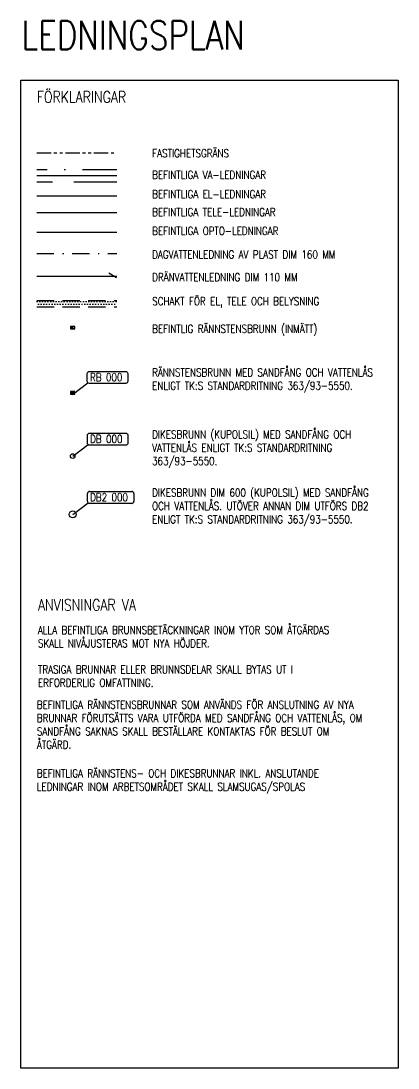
# Model space of a CAD drawing. Header units: metres. Extents: x 148031 to 148802, y 6395342 to 6395682.
# Drawn here: x 148768.6 to 148801.6, y 6395559.6 to 6395651.2 of the extents above; entities that cross this region are included whole.
import ezdxf

# ---------------------------------------------------------------- set-up
doc = ezdxf.new("R2010")
doc.units = ezdxf.units.M
for name, pattern in [('DASHDOT', [1, 0.5, -0.25, 0, -0.25]), ('HIDDEN', [0.375, 0.25, -0.125]), ('HIDDEN2', [0.1875, 0.125, -0.0625]), ('PHANTOM', [2.5, 1.25, -0.25, 0.25, -0.25, 0.25, -0.25])]:
    doc.linetypes.add(name, pattern=pattern)
for name, color, linetype in [('M-BEF-BRUNNAR-INMÄTT', 4, 'Continuous'), ('M-BEF-EL', 4, 'ELLEDNING'), ('M-BEF-OPTO', 4, 'OPTOKABEL'), ('M-BEF-TELE', 4, 'TELELEDNING'), ('M-BEF-VA-D', 4, 'DASHDOT'), ('M-BEF-VA-S', 4, 'Continuous'), ('M-BEF-VA-V', 4, 'HIDDEN2'), ('M-BRUNNAR', 3, 'Continuous'), ('M-BRUNNSLOCK', 1, 'Continuous'), ('M-ET-RASTER', 7, 'Continuous'), ('M-ET-SCHAKT', 1, 'HIDDEN'), ('M-FÖRKLARINGAR', 3, 'Continuous'), ('M-GR-FASTIGHETSGRÄNS', 3, 'PHANTOM'), ('M-VA-D', 3, 'DASHDOT'), ('M-VA-DRÄN', 3, 'DRAN11'), ('M-VA-TEXT', 1, 'Continuous')]:
    doc.layers.add(name, color=color, linetype=linetype)
doc.layers.add('M-RUTA-200', color=7, linetype='Continuous', plot=False)
doc.styles.add('SIMPLEX8', font='simplex.shx', dxfattribs={"width": 0.8})
doc.linetypes.add('DRAN11', pattern='A,1,["|",Standard,S=0.5,R=60,X=0,Y=0],-0.4,1', length=2.4)
doc.linetypes.add('ELLEDNING', pattern='A,3,-0.5,["E",Standard,S=0.5,R=0,X=0,Y=-0.25],-0.5', length=4)
doc.linetypes.add('OPTOKABEL', pattern='A,0.5,-0.2,["OP",Standard,S=0.1,R=0,X=-0.1,Y=-0.05],-0.2', length=0.9)
doc.linetypes.add('TELELEDNING', pattern='A,3,-0.5,["T",Standard,S=0.5,R=0,X=0,Y=-0.25],-0.5', length=4)

# ---------------------------------------------------------------- blocks, each defined once
blk = doc.blocks.new('TK-RB-SPYGATT')
blk.add_hatch(color=1).paths.add_polyline_path([(0.25, 0.3), (-0.25, 0.3), (-0.25, 0), (0.25, 0)])
at = {"color": 1}
for p, q in [((0.25, 0.3), (-0.25, 0.3)), ((-0.25, 0.3), (-0.25, 0)), ((-0.25, 0.3), (0.25, 0)), ((-0.25, 0), (0.25, 0)), ((0.25, 0), (0.25, 0.3))]:
    blk.add_line(p, q, dxfattribs=at)
blk = doc.blocks.new('Brunn-400')
at = {"layer": 'M-BRUNNAR', "ltscale": 0.1}
blk.add_circle((0, 0), 0.2, dxfattribs=at)
at = {"layer": 'M-BRUNNSLOCK', "ltscale": 0.1}
blk.add_circle((0, 0), 0.2, dxfattribs=at)
blk = doc.blocks.new('*U17')
blk.add_hatch(color=256).paths.add_polyline_path([(-0.25, 0.3), (0.25, 0), (0.25, 0.3)])
blk.add_line((0.25, 0), (-0.25, 0.3))
at = {"flags": 128}
blk.add_lwpolyline([(-0.25, 0.3), (-0.25, 0), (0.25, 0), (0.25, 0.3)], close=True, dxfattribs=at)

msp = doc.modelspace()

# ---------------------------------------------------------------- hatches: boundary and pattern name
at = {"layer": 'M-ET-RASTER'}
h = msp.add_hatch(dxfattribs=at)
h.set_pattern_fill('DOTS', color=1, scale=0.15)
h.set_pattern_definition([(0, (0, -0.312), (0.1190625, 0.238125), [0, -0.238125])])
h.paths.add_polyline_path([(148776.999, 6395626.742), (148770.004, 6395626.742), (148770.004, 6395626.214), (148776.999, 6395626.214)])

# ---------------------------------------------------------------- linework, layer by layer
at = {"layer": 'M-BEF-EL'}
msp.add_line((148770.002, 6395635.913), (148776.998, 6395635.913), dxfattribs=at)
at = {"layer": 'M-BEF-OPTO', "ltscale": 6}
msp.add_line((148770.002, 6395632.743), (148776.998, 6395632.743), dxfattribs=at)
at = {"layer": 'M-BEF-TELE', "lineweight": -3, "flags": 128}
msp.add_lwpolyline([(148770.002, 6395634.445), (148776.998, 6395634.445)], dxfattribs=at)
at = {"layer": 'M-BEF-VA-D', "ltscale": 6}
msp.add_line((148776.998, 6395638.18), (148770.002, 6395638.18), dxfattribs=at)
at = {"layer": 'M-BEF-VA-S'}
msp.add_line((148776.998, 6395637.647), (148770.002, 6395637.647), dxfattribs=at)
at = {"layer": 'M-BEF-VA-V', "ltscale": 30}
msp.add_line((148776.998, 6395637.09), (148770.002, 6395637.09), dxfattribs=at)
at = {"layer": 'M-BRUNNAR', "ltscale": 0.1}
msp.add_circle((148773.139, 6395608.054), 0.3, dxfattribs=at)
at = {"layer": 'M-BRUNNSLOCK', "ltscale": 0.1}
msp.add_circle((148773.139, 6395608.054), 0.3, dxfattribs=at)
at = {"layer": 'M-ET-SCHAKT', "ltscale": 6}
for p, q in [((148770.004, 6395626.742), (148776.999, 6395626.742)), ((148770.004, 6395626.214), (148776.999, 6395626.214))]:
    msp.add_line(p, q, dxfattribs=at)
at = {"layer": 'M-GR-FASTIGHETSGRÄNS', "lineweight": -3}
msp.add_line((148770.001, 6395639.658), (148776.996, 6395639.658), dxfattribs=at)
at = {"layer": 'M-RUTA-200'}
msp.add_lwpolyline([(148768.609, 6395646.034), (148801.603, 6395646.034), (148801.603, 6395559.628), (148768.609, 6395559.628)], close=True, dxfattribs=at)
at = {"layer": 'M-VA-D', "ltscale": 3}
msp.add_line((148770.002, 6395630.86), (148776.998, 6395630.86), dxfattribs=at)
at = {"layer": 'M-VA-DRÄN'}
for p, q in [((148776.305, 6395629.166), (148776.961, 6395628.78)), ((148770.002, 6395628.872), (148776.998, 6395628.872))]:
    msp.add_line(p, q, dxfattribs=at)
at = {"layer": 'M-VA-TEXT', "color": 1}
for p, q in [((148773.131, 6395618.547), (148774.471, 6395619.554)), ((148773.139, 6395613.149), (148774.479, 6395614.155)), ((148773.139, 6395608.054), (148774.479, 6395609.06))]:
    msp.add_line(p, q, dxfattribs=at)
at = {"layer": 'M-VA-TEXT', "color": 7}
for p, q in [((148774.425, 6395609.19), (148774.425, 6395609.876)), ((148774.609, 6395610.06), (148778.305, 6395610.06)), ((148778.488, 6395609.876), (148778.488, 6395609.19)), ((148778.305, 6395609.006), (148774.609, 6395609.006))]:
    msp.add_line(p, q, dxfattribs=at)
for points in [[(148777.957, 6395620.37), (148777.957, 6395619.684, -0.414214), (148777.773, 6395619.5), (148774.601, 6395619.5, -0.414214), (148774.417, 6395619.684), (148774.417, 6395620.37, -0.414214), (148774.601, 6395620.553), (148777.773, 6395620.553, -0.414214)], [(148777.965, 6395614.971), (148777.965, 6395614.285, -0.414214), (148777.781, 6395614.102), (148774.609, 6395614.102, -0.414214), (148774.425, 6395614.285), (148774.425, 6395614.971, -0.414214), (148774.609, 6395615.155), (148777.781, 6395615.155, -0.414214)]]:
    msp.add_lwpolyline(points, format="xyb", close=True, dxfattribs=at)
for centre, start, end in [((148774.609, 6395609.876), 90, 180), ((148778.305, 6395609.876), 0, 90), ((148774.609, 6395609.19), 180, 270), ((148778.305, 6395609.19), 270, 0)]:
    msp.add_arc(centre, 0.184, start, end, dxfattribs=at)

# ---------------------------------------------------------------- block references
at = {"layer": 'M-BEF-BRUNNAR-INMÄTT', "xscale": 0.75, "yscale": 0.75, "zscale": 0.75, "rotation": 180}
msp.add_blockref('*U17', (148773.141, 6395624.494), dxfattribs=at)
at = {"layer": 'M-BRUNNAR', "color": 1, "xscale": 0.75, "yscale": 0.75, "zscale": 0.75}
msp.add_blockref('TK-RB-SPYGATT', (148773.141, 6395618.569), dxfattribs=at)
at = {"layer": 'M-BRUNNSLOCK'}
msp.add_blockref('Brunn-400', (148773.139, 6395613.149), dxfattribs=at)

# ---------------------------------------------------------------- texts
at = {"layer": 'M-FÖRKLARINGAR', "color": 7, "style": 'SIMPLEX8', "width": 0.8}
for s, p in [('FÖRKLARINGAR', (148770.002, 6395644.057)), ('ANVISNINGAR VA', (148770.106, 6395599.635))]:
    msp.add_text(s, height=1, dxfattribs=at).set_placement(p)
at = {"layer": 'M-FÖRKLARINGAR', "style": 'SIMPLEX8', "width": 0.8}
for s, p in [('FASTIGHETSGRÄNS', (148780.093, 6395639.282)), ('BEFINTLIGA VA-LEDNINGAR', (148780.093, 6395637.398)), ('BEFINTLIGA EL-LEDNINGAR', (148780.093, 6395635.705)), ('BEFINTLIGA TELE-LEDNINGAR', (148780.093, 6395634.137)), ('BEFINTLIGA OPTO-LEDNINGAR', (148780.093, 6395632.491)), ('DAGVATTENLEDNING AV PLAST DIM 160 MM', (148780.091, 6395630.428)), ('DRÄNVATTENLEDNING DIM 110 MM', (148780.091, 6395628.44)), ('SCHAKT FÖR EL, TELE OCH BELYSNING', (148780.095, 6395626.341)), ('BEFINTLIG RÄNNSTENSBRUNN (INMÄTT)', (148780.089, 6395623.928))]:
    msp.add_text(s, height=0.7, dxfattribs=at).set_placement(p)
at = {"layer": 'M-FÖRKLARINGAR', "char_height": 0.7, "attachment_point": 1, "style": 'SIMPLEX8'}
for s, insert, width in [('RÄNNSTENSBRUNN MED SANDFÅNG OCH VATTENLÅS ENLIGT TK:S STANDARDRITNING 363/93-5550.', (148780.089, 6395620.817), 21.1771), ('DIKESBRUNN (KUPOLSIL) MED SANDFÅNG OCH VATTENLÅS ENLIGT TK:S STANDARDRITNING 363/93-5550.', (148780.082, 6395615.395), 20.97451), ('DIKESBRUNN DIM 600 (KUPOLSIL) MED SANDFÅNG OCH VATTENLÅS. UTÖVER ANNAN DIM UTFÖRS DB2 ENLIGT TK:S STANDARDRITNING 363/93-5550.', (148780.082, 6395610.3), 20.97451), ('ALLA BEFINTLIGA BRUNNSBETÄCKNINGAR INOM YTOR SOM ÅTGÄRDAS  SKALL NIVÅJUSTERAS MOT NYA HÖJDER.', (148770.098, 6395598.287), 29.76), ('TRASIGA BRUNNAR ELLER BRUNNSDELAR SKALL BYTAS UT I ERFORDERLIG OMFATTNING.', (148770.098, 6395594.839), 26), ('BEFINTLIGA RÄNNSTENSBRUNNAR SOM ANVÄNDS FÖR ANSLUTNING AV NYA BRUNNAR FÖRUTSÄTTS VARA UTFÖRDA MED SANDFÅNG OCH VATTENLÅS, OM SANDFÅNG SAKNAS SKALL BESTÄLLARE KONTAKTAS FÖR BESLUT OM ÅTGÄRD.', (148770.006, 6395591.758), 30.99054), ('BEFINTLIGA RÄNNSTENS- OCH DIKESBRUNNAR INKL. ANSLUTANDE LEDNINGAR INOM ARBETSOMRÅDET SKALL SLAMSUGAS/SPOLAS', (148770.006, 6395585.75), 31.2193)]:
    msp.add_mtext(s, dxfattribs=dict(at, insert=insert, width=width))
at = {"layer": 'M-RUTA-200', "color": 3, "lineweight": -3, "ltscale": 0.8, "style": 'SIMPLEX8', "width": 0.8}
msp.add_text('LEDNINGSPLAN', height=2.5, dxfattribs=at).set_placement((148768.658, 6395648.704))
at = {"layer": 'M-VA-TEXT', "color": 3, "insert": (148774.654, 6395620.392), "char_height": 0.7, "width": 4.02361, "attachment_point": 1, "style": 'SIMPLEX8'}
msp.add_mtext('RB 000', dxfattribs=at)
at = {"layer": 'M-VA-TEXT', "color": 3, "char_height": 0.7, "width": 4.02361, "attachment_point": 1, "rotation": 360, "style": 'SIMPLEX8'}
for s, insert in [('DB 000', (148774.662, 6395614.993)), ('DB2 000', (148774.662, 6395609.898))]:
    msp.add_mtext(s, dxfattribs=dict(at, insert=insert))

doc.saveas('drawing.dxf')
